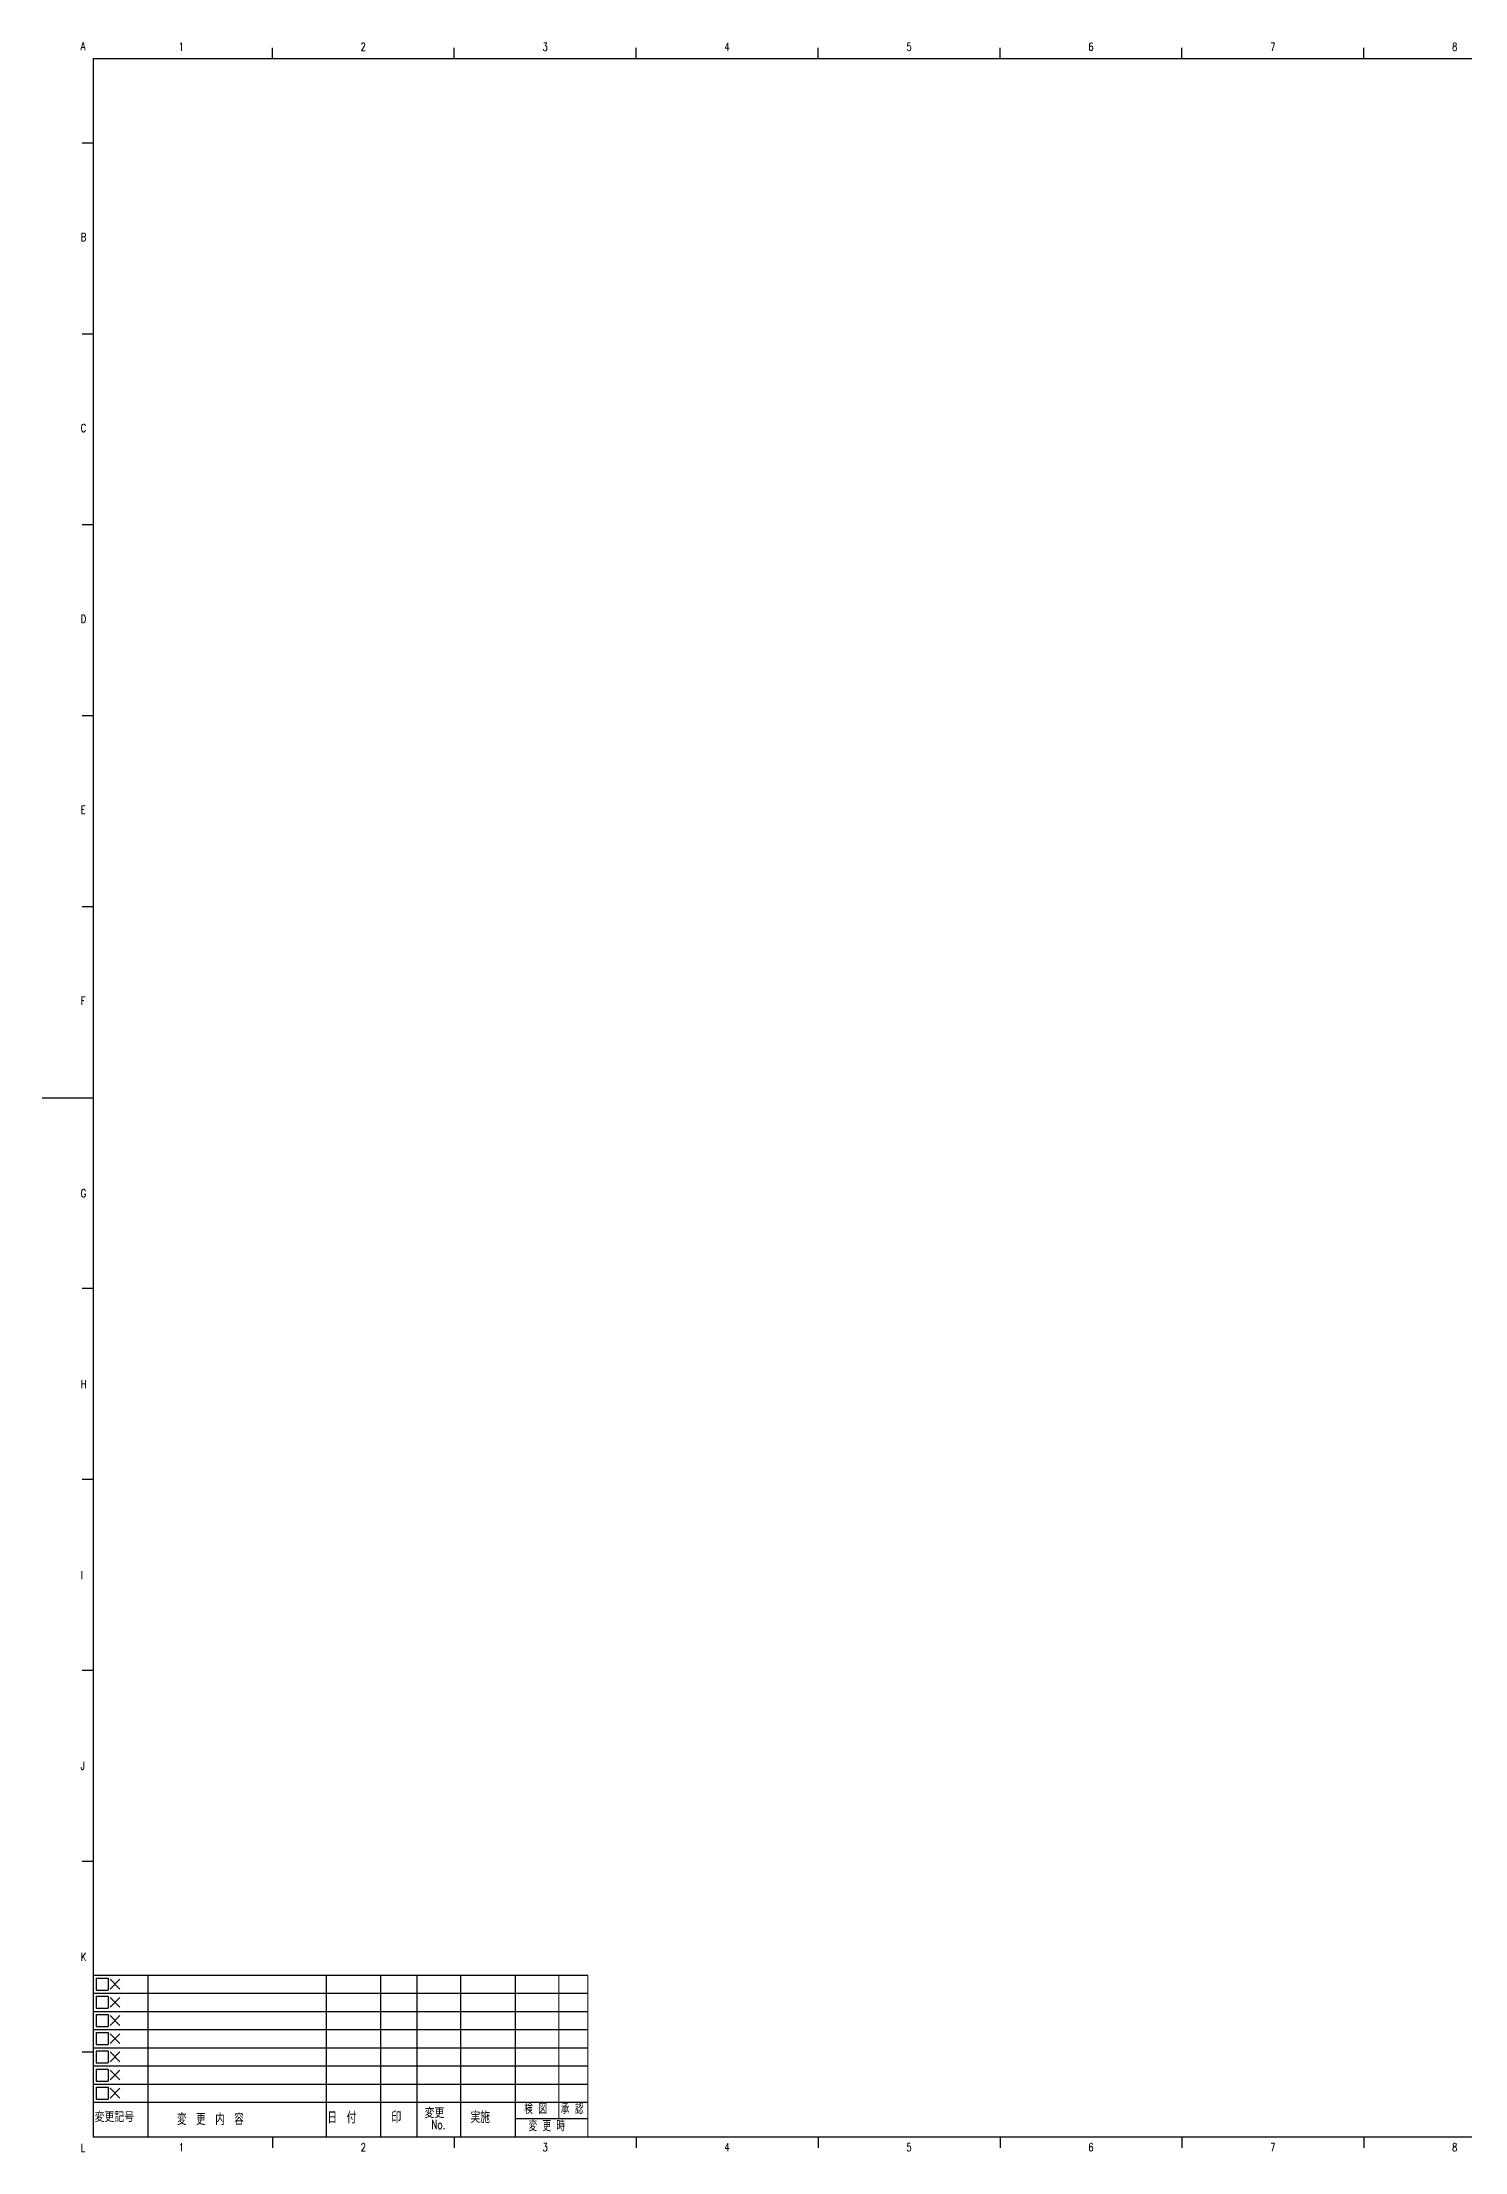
# Model space of a CAD drawing. Header units: millimetres. Extents: x 8 to 949, y -115 to 594.
# Drawn here: x 8 to 399, y 7 to 587 of the extents above; entities that cross this region are included whole.
import ezdxf

# ---------------------------------------------------------------- set-up
doc = ezdxf.new("R2010")
doc.units = ezdxf.units.MM
doc.layers.add('SLD-0', color=7, linetype='Continuous')
doc.styles.add('SLDTEXTSTYLE34', font='TXT', dxfattribs={"width": 0.760355, "bigfont": 'bigfont'})
doc.styles.add('SLDTEXTSTYLE35', font='TXT', dxfattribs={"width": 0.557533, "bigfont": 'bigfont'})
doc.styles.add('SLDTEXTSTYLE36', font='TXT', dxfattribs={"width": 0.563926, "bigfont": 'bigfont'})
doc.styles.add('SLDTEXTSTYLE37', font='TXT', dxfattribs={"width": 0.712523, "bigfont": 'bigfont'})
doc.styles.add('SLDTEXTSTYLE38', font='TXT', dxfattribs={"width": 0.802139, "bigfont": 'bigfont'})
doc.styles.add('SLDTEXTSTYLE39', font='TXT', dxfattribs={"width": 0.792094, "bigfont": 'bigfont'})
doc.styles.add('SLDTEXTSTYLE40', font='TXT', dxfattribs={"width": 0.75242, "bigfont": 'bigfont'})
doc.styles.add('SLDTEXTSTYLE41', font='TXT', dxfattribs={"width": 0.744485, "bigfont": 'bigfont'})
doc.styles.add('SLDTEXTSTYLE42', font='TXT', dxfattribs={"width": 0.988235, "bigfont": 'bigfont'})
doc.styles.add('SLDTEXTSTYLE9', font='TXT', dxfattribs={"width": 0.750094, "bigfont": 'bigfont'})

# ---------------------------------------------------------------- blocks, each defined once
blk = doc.blocks.new('ﾌﾞﾛｯｸ2')
at = {"layer": 'SLD-0', "attachment_point": 1}
for s, insert, char_height, style in [('K', (-0.03, 55.22), 2.2, 'SLDTEXTSTYLE9'), ('日\u3000付', (67.78, 11.54), 3.2, 'SLDTEXTSTYLE40'), ('印', (85.31, 11.62), 3.2, 'SLDTEXTSTYLE39'), ('変更', (94.48, 12.32), 2.5, 'SLDTEXTSTYLE42'), ('実施', (107.11, 11.65), 3.2, 'SLDTEXTSTYLE34'), ('検 図', (121.88, 13.9), 3, 'SLDTEXTSTYLE36'), ('承 認', (131.91, 13.9), 3, 'SLDTEXTSTYLE36'), ('変更記号', (3.8, 11.25), 2.5, 'SLDTEXTSTYLE38'), ('変\u3000更\u3000内\u3000容', (26.45, 11.08), 3.2, 'SLDTEXTSTYLE41'), ('No.', (96.31, 9.27), 2.5, 'SLDTEXTSTYLE37'), ('変 更 時', (123.07, 9.16), 3, 'SLDTEXTSTYLE35'), ('L', (-0.03, 2.72), 2.2, 'SLDTEXTSTYLE9'), ('1', (26.92, 2.87), 2.2, 'SLDTEXTSTYLE9'), ('2', (76.92, 2.87), 2.2, 'SLDTEXTSTYLE9'), ('3', (126.92, 2.87), 2.2, 'SLDTEXTSTYLE9'), ('4', (176.92, 2.87), 2.2, 'SLDTEXTSTYLE9')]:
    blk.add_mtext(s, dxfattribs=dict(at, insert=insert, char_height=char_height, style=style))

msp = doc.modelspace()

# ---------------------------------------------------------------- linework, layer by layer
at = {"layer": 'SLD-0', "color": 7, "linetype": 'Continuous'}
for p, q in [((21.75, 582.75), (21.75, 11.25)), ((21.75, 582.75), (820.25, 582.75)), ((71, 582.75), (71, 585.75)), ((121, 582.75), (121, 585.75)), ((171, 582.75), (171, 585.75)), ((221, 582.75), (221, 585.75)), ((271, 582.75), (271, 585.75)), ((321, 582.75), (321, 585.75)), ((371, 582.75), (371, 585.75)), ((21.75, 559.5), (18.75, 559.5)), ((21.75, 507), (18.75, 507)), ((21.75, 454.5), (18.75, 454.5)), ((21.75, 402), (18.75, 402)), ((21.75, 349.5), (18.75, 349.5)), ((7.75, 297), (21.75, 297)), ((21.75, 244.5), (18.75, 244.5)), ((21.75, 192), (18.75, 192)), ((21.75, 139.5), (18.75, 139.5)), ((21.75, 87), (18.75, 87)), ((21.75, 55.75), (157.75, 55.75)), ((22.6, 54.9), (22.6, 51.6)), ((22.6, 54.9), (25.9, 54.9)), ((25.9, 54.9), (25.9, 51.6)), ((26.4, 54.6), (29.1, 51.9)), ((26.4, 51.9), (29.1, 54.6)), ((36.75, 55.75), (36.75, 11.25)), ((85.75, 55.75), (85.75, 11.25)), ((100.75, 55.75), (100.75, 11.25)), ((110.75, 55.75), (110.75, 11.25)), ((122.75, 55.75), (122.75, 11.25)), ((137.75, 55.75), (137.75, 11.25)), ((21.75, 50.75), (157.75, 50.75)), ((22.6, 51.6), (25.9, 51.6)), ((22.6, 49.9), (25.9, 49.9)), ((22.6, 49.9), (22.6, 46.6)), ((22.6, 46.6), (25.9, 46.6)), ((25.9, 49.9), (25.9, 46.6)), ((26.4, 49.6), (29.1, 46.9)), ((26.4, 46.9), (29.1, 49.6)), ((21.75, 45.75), (157.75, 45.75)), ((21.75, 40.75), (157.75, 40.75)), ((22.6, 44.9), (25.9, 44.9)), ((22.6, 44.9), (22.6, 41.6)), ((22.6, 41.6), (25.9, 41.6)), ((25.9, 44.9), (25.9, 41.6)), ((26.4, 44.6), (29.1, 41.9)), ((26.4, 41.9), (29.1, 44.6)), ((21.75, 35.75), (157.75, 35.75)), ((22.6, 39.9), (22.6, 36.6)), ((22.6, 39.9), (25.9, 39.9)), ((22.6, 36.6), (25.9, 36.6)), ((22.6, 34.9), (22.6, 31.6)), ((22.6, 34.9), (25.9, 34.9)), ((25.9, 39.9), (25.9, 36.6)), ((25.9, 34.9), (25.9, 31.6)), ((26.4, 39.6), (29.1, 36.9)), ((26.4, 36.9), (29.1, 39.6)), ((21.75, 34.5), (18.75, 34.5)), ((21.75, 30.75), (157.75, 30.75)), ((22.6, 31.6), (25.9, 31.6)), ((22.6, 29.9), (22.6, 26.6)), ((22.6, 29.9), (25.9, 29.9)), ((25.9, 29.9), (25.9, 26.6)), ((26.4, 34.6), (29.1, 31.9)), ((26.4, 31.9), (29.1, 34.6)), ((26.4, 29.6), (29.1, 26.9)), ((26.4, 26.9), (29.1, 29.6)), ((21.75, 25.75), (157.75, 25.75)), ((22.6, 26.6), (25.9, 26.6)), ((22.6, 24.9), (22.6, 21.6)), ((22.6, 24.9), (25.9, 24.9)), ((25.9, 24.9), (25.9, 21.6)), ((26.4, 24.6), (29.1, 21.9)), ((26.4, 21.9), (29.1, 24.6)), ((21.75, 20.75), (157.75, 20.75)), ((22.6, 21.6), (25.9, 21.6)), ((137.75, 16.25), (157.75, 16.25)), ((21.75, 11.25), (820.25, 11.25)), ((71, 11.25), (71, 8.25)), ((121, 11.25), (121, 8.25)), ((171, 11.25), (171, 8.25)), ((221, 11.25), (221, 8.25)), ((271, 11.25), (271, 8.25)), ((321, 11.25), (321, 8.25)), ((371, 11.25), (371, 8.25))]:
    msp.add_line(p, q, dxfattribs=at)
at = {"layer": 'SLD-0', "lineweight": 0}
for p, q in [((149.75, 55.75), (149.75, 16.25)), ((157.75, 55.75), (157.75, 11.25))]:
    msp.add_line(p, q, dxfattribs=at)
at = {"layer": 'SLD-0', "color": 7, "linetype": 'Continuous'}
msp.add_arc((224.85, 11.35), 0.1, 179.99999, 270, dxfattribs=at)

# ---------------------------------------------------------------- block references
at = {"color": 7, "linetype": 'Continuous'}
msp.add_blockref('ﾌﾞﾛｯｸ2', (18.36, 6.61), dxfattribs=at)

# ---------------------------------------------------------------- texts
at = {"layer": 'SLD-0', "char_height": 2.2, "attachment_point": 1, "style": 'SLDTEXTSTYLE9'}
for s, insert in [('A', (18.33, 587.26)), ('1', (45.27, 587.11)), ('2', (95.27, 587.11)), ('3', (145.27, 587.11)), ('4', (195.27, 587.11)), ('5', (245.27, 587.11)), ('6', (295.27, 587.11)), ('7', (345.27, 587.11)), ('8', (395.27, 587.11)), ('B', (18.33, 534.76)), ('C', (18.33, 482.26)), ('D', (18.33, 429.76)), ('E', (18.33, 377.26)), ('F', (18.33, 324.76)), ('G', (18.33, 271.83)), ('H', (18.33, 219.33)), ('I', (18.33, 166.83)), ('J', (18.33, 114.33)), ('5', (245.27, 9.49)), ('6', (295.27, 9.49)), ('7', (345.27, 9.49)), ('8', (395.27, 9.49))]:
    msp.add_mtext(s, dxfattribs=dict(at, insert=insert))

doc.saveas('drawing.dxf')
